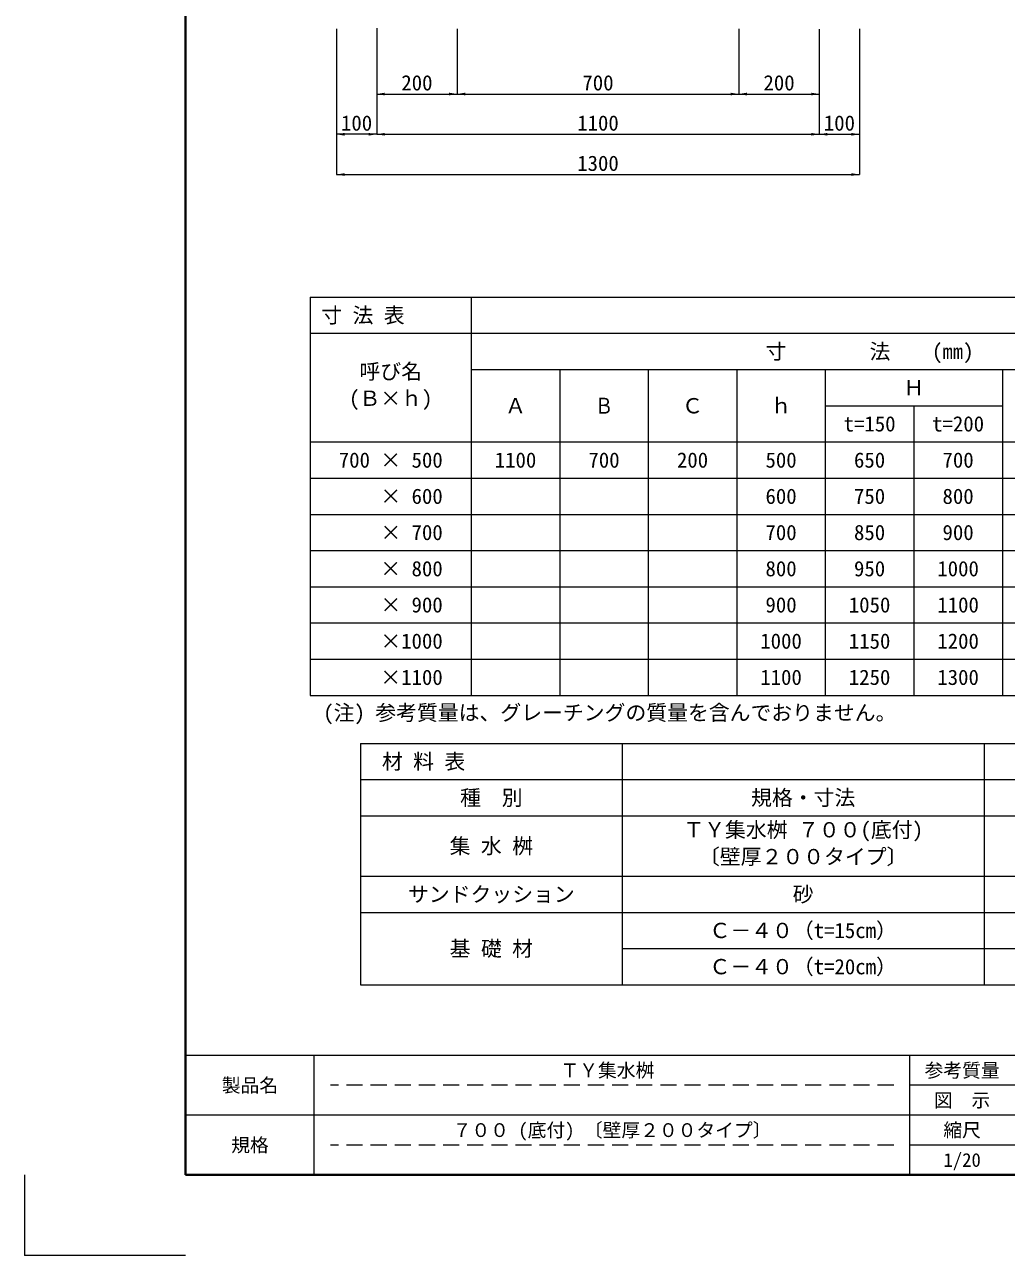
# Model space of a CAD drawing. Units: millimetres at full size. Extents: x 77366 to 106166, y -28085 to 6898.
# Drawn here: x 84066 to 86506, y -14205 to -11146 of the extents above; entities that cross this region are included whole.
import ezdxf
from ezdxf.enums import TextEntityAlignment as Align

# ---------------------------------------------------------------- set-up
doc = ezdxf.new("R2010")
doc.units = ezdxf.units.MM
doc.header["$LTSCALE"] = 50
doc.linetypes.add('USER2', pattern=[1.2, 0.8, -0.4])
for name, color, linetype, lineweight in [('Defpoints_2', 8, 'Continuous', 0), ('図枠', 7, 'Continuous', 5), ('寸法・材料表', 7, 'Continuous', 13), ('寸法線', 7, 'Continuous', 13)]:
    doc.layers.add(name, color=color, linetype=linetype, lineweight=lineweight)
doc.styles.add('ＭＳ ゴシック', font='')
doc.styles.add('ＭＳ Ｐゴシック', font='')
doc.styles.get('ＭＳ ゴシック').set_extended_font_data('MS Gothic')
doc.styles.get('ＭＳ Ｐゴシック').set_extended_font_data('MS PGothic')

# ---------------------------------------------------------------- blocks, each defined once
blk = doc.blocks.new('filled_arrow')
at = {"color": 0, "linetype": 'Continuous', "lineweight": -2}
blk.add_solid([(7.5, 1.25), (0, 0), (7.5, -1.25)], dxfattribs=at)

msp = doc.modelspace()

# ---------------------------------------------------------------- linework, layer by layer
at = {"layer": 'Defpoints_2'}
for p, q in [((84775.8, -11823.45), (87755.8, -11823.45)), ((84775.8, -11823.45), (84775.8, -11913.45)), ((85175.8, -11823.45), (85175.8, -11913.45)), ((85175.8, -12273.45), (85835.8, -12273.45)), ((86495.8, -12273.45), (87155.8, -12273.45)), ((85175.8, -12363.45), (85835.8, -12363.45)), ((86495.8, -12363.45), (86935.8, -12363.45)), ((85175.8, -12453.45), (85835.8, -12453.45)), ((86495.8, -12453.45), (86715.8, -12453.45)), ((85175.8, -12543.45), (85835.8, -12543.45)), ((86495.8, -12543.45), (87155.8, -12543.45)), ((85175.8, -12633.45), (85835.8, -12633.45)), ((86495.8, -12633.45), (87155.8, -12633.45)), ((85175.8, -12723.45), (85835.8, -12723.45)), ((86495.8, -12723.45), (87155.8, -12723.45)), ((84900.8, -12932.69), (87630.8, -12932.69)), ((84900.8, -12932.69), (84900.8, -13022.69)), ((85550.8, -12932.69), (85550.8, -13022.69)), ((86450.8, -12932.69), (86450.8, -13022.69)), ((86450.8, -13442.69), (86970.8, -13442.69))]:
    msp.add_line(p, q, dxfattribs=at)
at = {"layer": 'Defpoints_2', "color": 7, "lineweight": 13}
for p in [(84065.8, -14005.36), (84465.8, -14205.36)]:
    msp.add_line(p, (84065.8, -14205.36), dxfattribs=at)
at = {"layer": '図枠', "lineweight": 40}
for p, q in [((84465.8, -8465.36), (84465.8, -14005.36)), ((84465.8, -14005.36), (88065.8, -14005.36))]:
    msp.add_line(p, q, dxfattribs=at)
at = {"layer": '図枠', "lineweight": 13}
for p, q in [((88065.8, -13708.36), (84465.8, -13708.36)), ((84785.8, -14005.36), (84785.8, -13708.36)), ((86265.8, -14005.36), (86265.8, -13708.36)), ((87165.8, -13782.61), (86265.8, -13782.61)), ((87165.8, -13856.86), (84465.8, -13856.86)), ((87165.8, -13931.11), (86265.8, -13931.11))]:
    msp.add_line(p, q, dxfattribs=at)
at = {"layer": '図枠', "linetype": 'USER2', "lineweight": 9}
for p, q in [((86225.8, -13782.61), (84825.8, -13782.61)), ((86225.8, -13931.11), (84825.8, -13931.11))]:
    msp.add_line(p, q, dxfattribs=at)
at = {"layer": '寸法・材料表'}
for p, q in [((84775.8, -11913.45), (87755.8, -11913.45)), ((84775.8, -11913.45), (84775.8, -12813.45)), ((85175.8, -11913.45), (85175.8, -12813.45)), ((85175.8, -12003.45), (87755.8, -12003.45)), ((85395.8, -12003.45), (85395.8, -12813.45)), ((85615.8, -12003.45), (85615.8, -12813.45)), ((85835.8, -12003.45), (85835.8, -12813.45)), ((86055.8, -12003.45), (86055.8, -12813.45)), ((86495.8, -12003.45), (86495.8, -12813.45)), ((86055.8, -12093.45), (86495.8, -12093.45)), ((86275.8, -12093.45), (86275.8, -12813.45)), ((84775.8, -12183.45), (87755.8, -12183.45)), ((84775.8, -12273.45), (85175.8, -12273.45)), ((85835.8, -12273.45), (86495.8, -12273.45)), ((84775.8, -12363.45), (85175.8, -12363.45)), ((85835.8, -12363.45), (86495.8, -12363.45)), ((84775.8, -12453.45), (85175.8, -12453.45)), ((85835.8, -12453.45), (86495.8, -12453.45)), ((84775.8, -12543.45), (85175.8, -12543.45)), ((85835.8, -12543.45), (86495.8, -12543.45)), ((84775.8, -12633.45), (85175.8, -12633.45)), ((85835.8, -12633.45), (86495.8, -12633.45)), ((84775.8, -12723.45), (85175.8, -12723.45)), ((85835.8, -12723.45), (86495.8, -12723.45)), ((84775.8, -12813.45), (87755.8, -12813.45)), ((84900.8, -13022.69), (87630.8, -13022.69)), ((84900.8, -13022.69), (84900.8, -13532.69)), ((85550.8, -13022.69), (85550.8, -13532.69)), ((86450.8, -13022.69), (86450.8, -13532.69)), ((84900.8, -13112.69), (87630.8, -13112.69)), ((84900.8, -13262.69), (87630.8, -13262.69)), ((84900.8, -13352.69), (87630.8, -13352.69)), ((85550.8, -13442.69), (86450.8, -13442.69)), ((84900.8, -13532.69), (87630.8, -13532.69))]:
    msp.add_line(p, q, dxfattribs=at)
at = {"layer": '寸法線'}
for p, q in [((84840.8, -11156.94), (84840.8, -11418.73)), ((84840.8, -11156.94), (84840.8, -11518.73)), ((84940.8, -11155.33), (84940.8, -11318.73)), ((84940.8, -11155.33), (84940.8, -11418.73)), ((84940.8, -11155.33), (84940.8, -11418.73)), ((85140.8, -11156.94), (85140.8, -11318.73)), ((85140.8, -11156.94), (85140.8, -11318.73)), ((85840.8, -11156.94), (85840.8, -11318.73)), ((85840.8, -11156.94), (85840.8, -11318.73)), ((86040.8, -11157.83), (86040.8, -11318.73)), ((86040.8, -11157.83), (86040.8, -11418.73)), ((86040.8, -11157.83), (86040.8, -11418.73)), ((86140.8, -11156.94), (86140.8, -11418.73)), ((86140.8, -11156.94), (86140.8, -11518.73)), ((84940.8, -11318.73), (85140.8, -11318.73)), ((85140.8, -11318.73), (85840.8, -11318.73)), ((85840.8, -11318.73), (86040.8, -11318.73)), ((84940.8, -11418.73), (84840.8, -11418.73)), ((84940.8, -11418.73), (86040.8, -11418.73)), ((86040.8, -11418.73), (86140.8, -11418.73)), ((84840.8, -11518.73), (86140.8, -11518.73))]:
    msp.add_line(p, q, dxfattribs=at)

# ---------------------------------------------------------------- block references
at = {"layer": '寸法線', "xscale": 2.67, "yscale": 2.67}
for p in [(84940.8, -11318.73), (85140.8, -11318.73), (85840.8, -11318.73), (84840.8, -11418.73), (84940.8, -11418.73), (86040.8, -11418.73), (84840.8, -11518.73)]:
    msp.add_blockref('filled_arrow', p, dxfattribs=at)
at = {"layer": '寸法線', "xscale": 2.67, "yscale": 2.67, "rotation": 180}
for p in [(85140.8, -11318.73), (85840.8, -11318.73), (86040.8, -11318.73), (84940.8, -11418.73), (86040.8, -11418.73), (86140.8, -11418.73), (86140.8, -11518.73)]:
    msp.add_blockref('filled_arrow', p, dxfattribs=at)

# ---------------------------------------------------------------- texts
at = {"layer": '図枠', "style": 'ＭＳ ゴシック'}
msp.add_text('(注) 参考質量は、グレーチングの質量を含んでおりません。 ', height=37.98, dxfattribs=at).set_placement((84808.04, -12886.72), align=Align.BOTTOM_LEFT)
for s, p in [('ＴＹ集水桝 ', (85525.8, -13745.48)), ('参考質量', (86395.8, -13745.48)), ('製品名', (84625.8, -13782.61)), ('図\u3000示', (86395.8, -13819.73)), ('７００ (底付) 〔壁厚２００タイプ〕', (85525.8, -13893.98)), ('縮尺', (86395.8, -13893.98)), ('規格', (84625.8, -13931.11)), ('1/20', (86395.8, -13968.23))]:
    msp.add_text(s, height=34.18, dxfattribs=at).set_placement(p, align=Align.MIDDLE_CENTER)
at = {"layer": '寸法・材料表', "style": 'ＭＳ ゴシック'}
for s, p in [(' 寸 法 表', (84777.3, -11868.45)), ('\u3000材 料 表', (84902, -12977.69))]:
    msp.add_text(s, height=37.98, dxfattribs=at).set_placement(p, align=Align.MIDDLE_LEFT)
for s, p in [('寸        法    (㎜)', (86165.8, -11958.45)), ('Ｈ', (86275.8, -12048.45)), ('Ａ', (85285.8, -12093.45)), ('Ｃ', (85725.8, -12093.45)), ('ｈ', (85945.8, -12093.45)), ('t=150', (86165.8, -12138.45)), ('t=200', (86385.8, -12138.45)), ('700 × 500', (84975.8, -12228.45)), ('1100', (85285.8, -12228.45)), ('700', (85505.8, -12228.45)), ('200', (85725.8, -12228.45)), ('500', (85945.8, -12228.45)), ('650', (86165.8, -12228.45)), ('700', (86385.8, -12228.45)), ('    × 600', (84975.8, -12318.45)), ('600', (85945.8, -12318.45)), ('750', (86165.8, -12318.45)), ('800', (86385.8, -12318.45)), ('    × 700', (84975.8, -12408.45)), ('700', (85945.8, -12408.45)), ('850', (86165.8, -12408.45)), ('900', (86385.8, -12408.45)), ('    × 800', (84975.8, -12498.45)), ('800', (85945.8, -12498.45)), ('950', (86165.8, -12498.45)), ('1000', (86385.8, -12498.45)), ('    × 900', (84975.8, -12588.45)), ('900', (85945.8, -12588.45)), ('1050', (86165.8, -12588.45)), ('1100', (86385.8, -12588.45)), ('    ×1000', (84975.8, -12678.45)), ('1000', (85945.8, -12678.45)), ('1150', (86165.8, -12678.45)), ('1200', (86385.8, -12678.45)), ('    ×1100', (84975.8, -12768.45)), ('1100', (85945.8, -12768.45)), ('1250', (86165.8, -12768.45)), ('1300', (86385.8, -12768.45)), ('種\u3000別', (85225.8, -13067.69)), ('規格・寸法', (86000.8, -13067.69)), ('集 水 桝', (85225.8, -13187.69)), ('サンドクッション', (85225.8, -13307.69)), ('砂', (86000.8, -13307.69)), ('Ｃ－４０（t=15cm）', (86000.8, -13397.69)), ('基 礎 材', (85225.8, -13442.69)), ('Ｃ－４０（t=20cm）', (86000.8, -13487.69))]:
    msp.add_text(s, height=37.98, dxfattribs=at).set_placement(p, align=Align.MIDDLE_CENTER)
for s, p in [('呼び名', (84898.1, -11989.22)), ('(Ｂ×ｈ)', (84872.2, -12055.88)), ('ＴＹ集水桝 ７００(底付)', (85702.95, -13128.45)), ('〔壁厚２００タイプ〕', (85741.8, -13195.12))]:
    msp.add_text(s, height=37.98, dxfattribs=at).set_placement(p, align=Align.TOP_LEFT)
at = {"layer": '寸法・材料表', "style": 'ＭＳ Ｐゴシック', "width": 0.85}
msp.add_text('Ｂ', height=39.59, dxfattribs=at).set_placement((85505.8, -12093.45), align=Align.MIDDLE_CENTER)
at = {"layer": '寸法線', "style": 'ＭＳ ゴシック'}
for s, p in [('200', (85040.8, -11290.73)), ('700', (85490.8, -11290.73)), ('200', (85940.8, -11290.73)), ('100', (84890.8, -11390.73)), ('1100', (85490.8, -11390.73)), ('100', (86090.8, -11390.73)), ('1300', (85490.8, -11490.73))]:
    msp.add_text(s, height=37.98, dxfattribs=at).set_placement(p, align=Align.MIDDLE_CENTER)

doc.saveas('drawing.dxf')
